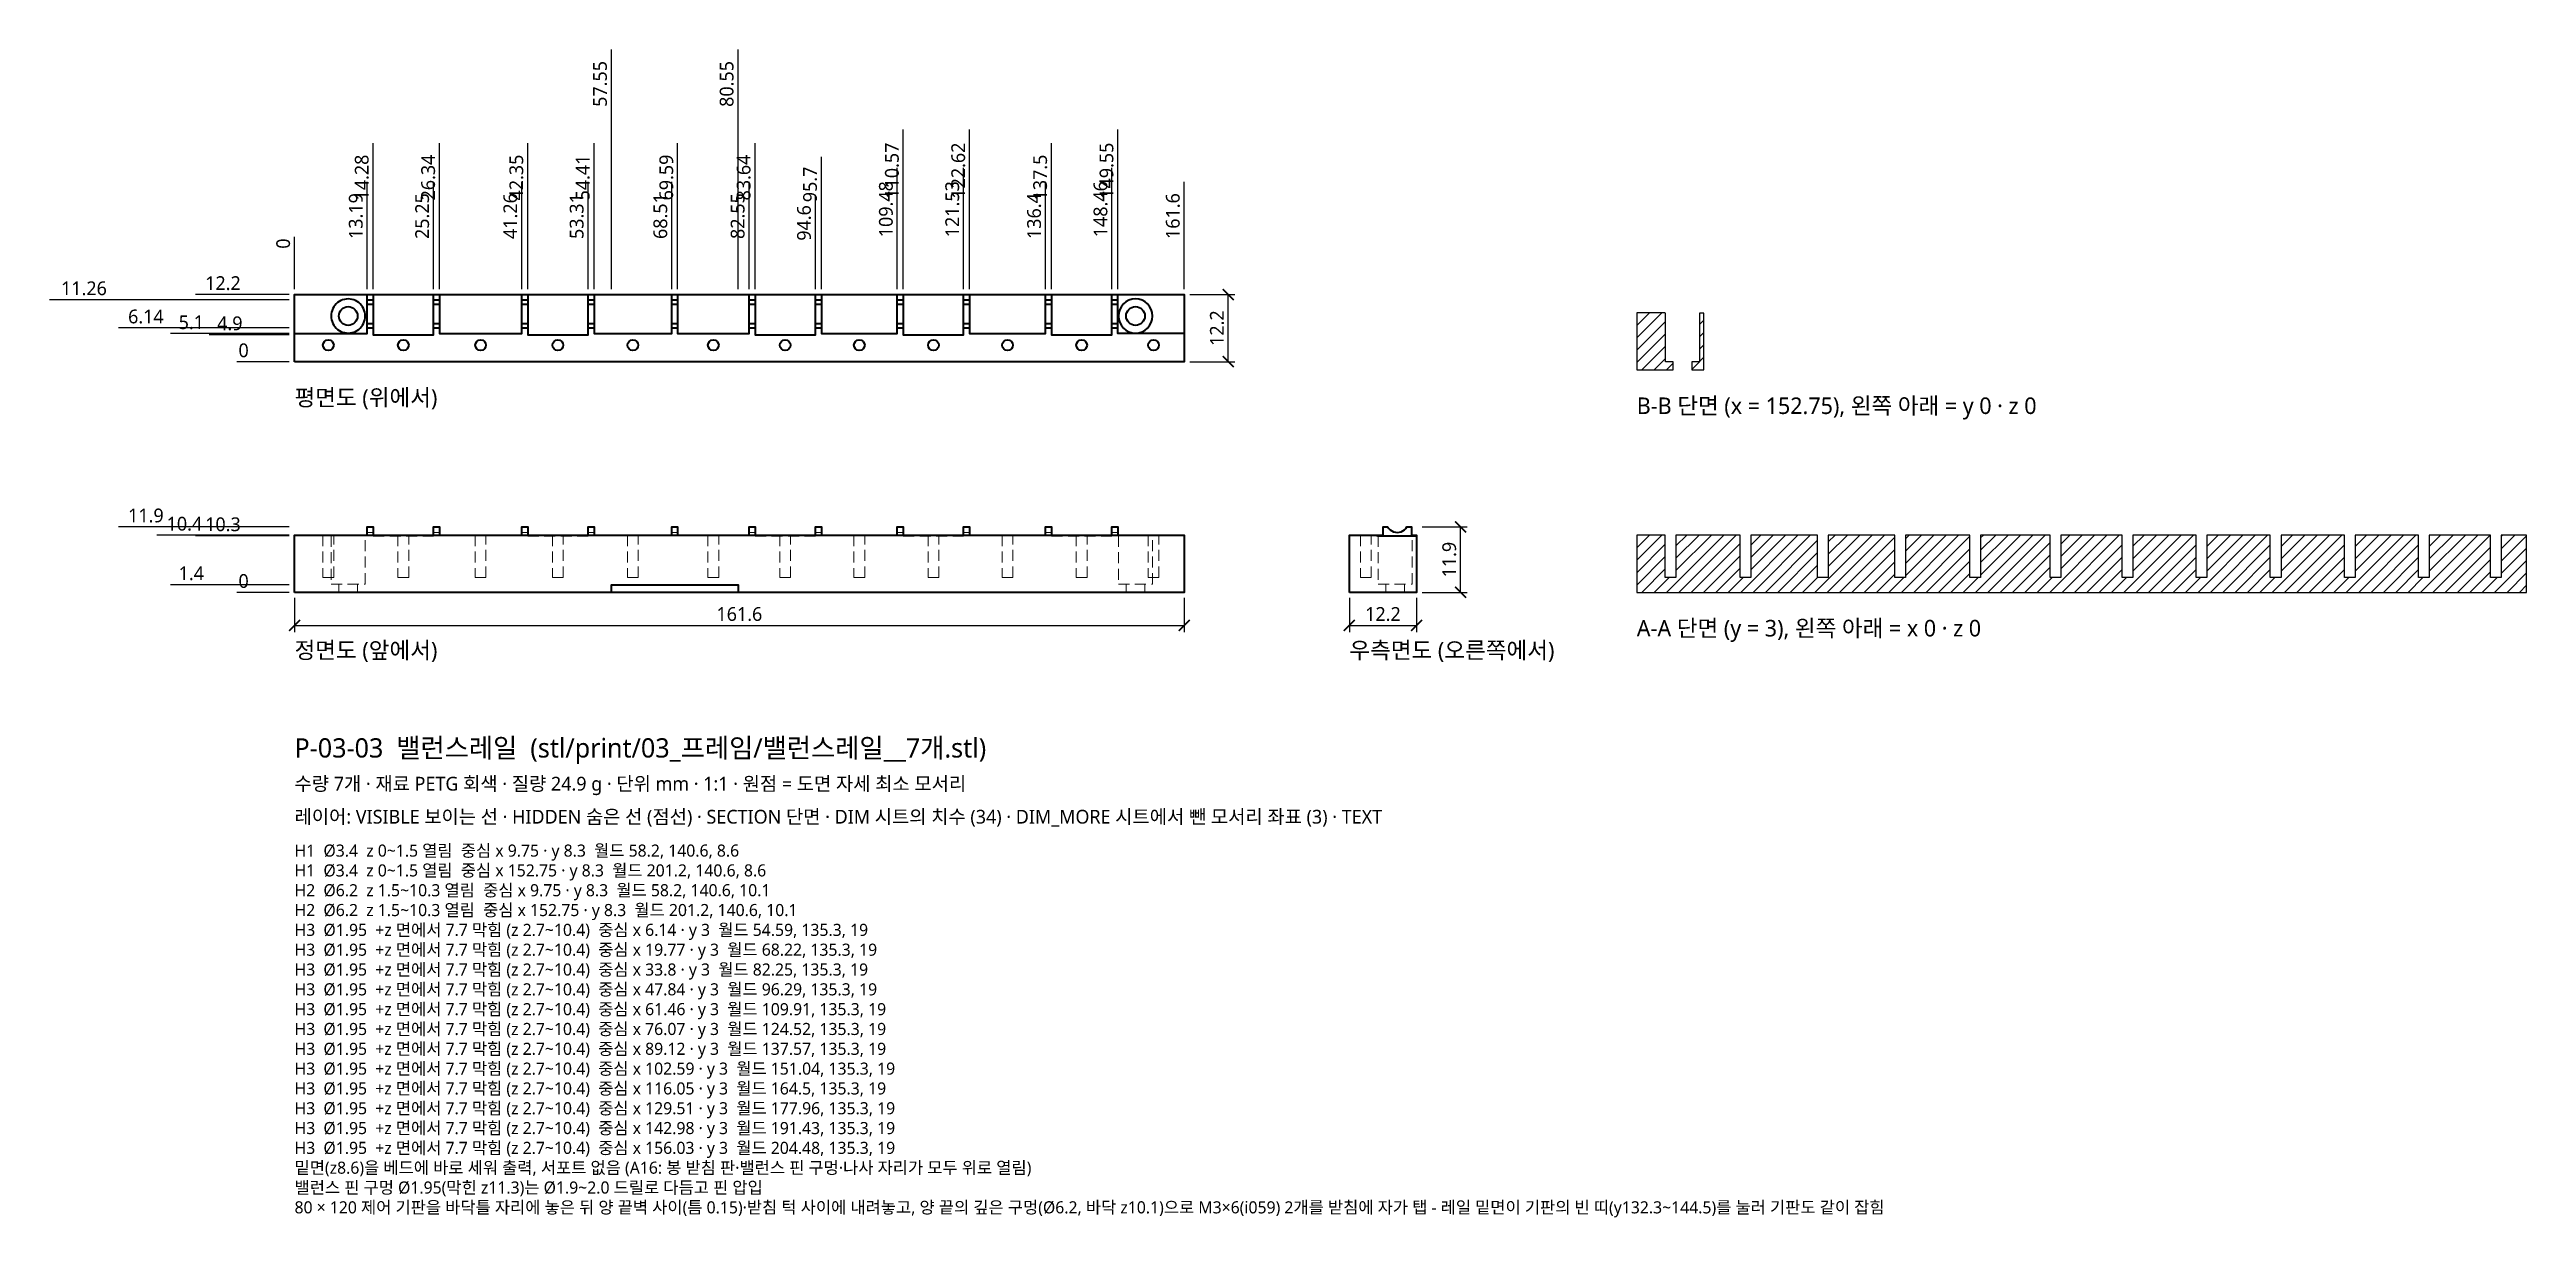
# Model space of a CAD drawing. Header units: millimetres. Extents: x -45 to 405, y -114 to 99.
import ezdxf

# ---------------------------------------------------------------- set-up
doc = ezdxf.new("R2010")
doc.units = ezdxf.units.MM
doc.linetypes.add('HIDDEN', pattern=[3, 2, -1])
for name, color, linetype, lineweight in [('DIM', 4, 'CONTINUOUS', 13), ('DIM_MORE', 3, 'CONTINUOUS', 13), ('HIDDEN', 8, 'HIDDEN', 18), ('SECTION', 5, 'CONTINUOUS', 25), ('TEXT', 7, 'CONTINUOUS', 18), ('VISIBLE', 7, 'CONTINUOUS', 35)]:
    doc.layers.add(name, color=color, linetype=linetype, lineweight=lineweight)
doc.styles.add('KR', font='malgun.ttf')
doc.dimstyles.new('TOCCATA', dxfattribs={"dimtxt": 2.5, "dimasz": 2, "dimexe": 1.2, "dimexo": 1, "dimgap": 0.8, "dimtad": 1, "dimdsep": 46, "dimtxsty": 'KR', "dimblk": 'ARCHTICK', "dimcen": 2.5, "dimazin": 3, "dimtfac": 0.5, "dimtmove": 2, "dimatfit": 3})

# ---------------------------------------------------------------- blocks, each defined once
blk = doc.blocks.new('_ARCHTICK')
at = {"color": 0, "linetype": 'BYBLOCK', "const_width": 0.15}
blk.add_lwpolyline([(-0.5, -0.5), (0.5, 0.5)], dxfattribs=at)
blk = doc.blocks.new('*D11')
for p, q in [((42.35, 65.1), (42.35, 81.6)), ((42.35, 61.1), (42.35, 65.1)), ((42.35, 55.1), (42.35, 61.1))]:
    blk.add_line(p, q)
at = {"layer": 'Defpoints'}
for p in [(42.35, 69.1), (42.35, 54.1), (0, 41.9)]:
    blk.add_point(p, dxfattribs=at)
at = {"layer": 'DIM', "insert": (40.3, 75.35), "char_height": 2.5, "attachment_point": 5, "rotation": 90, "style": 'KR'}
blk.add_mtext('42.35', dxfattribs=at)
blk = doc.blocks.new('*D17')
for p, q in [((83.64, 65.1), (83.64, 81.6)), ((83.64, 61.1), (83.64, 65.1)), ((83.64, 55.1), (83.64, 61.1))]:
    blk.add_line(p, q)
at = {"layer": 'Defpoints'}
for p in [(83.64, 69.1), (83.64, 54.1), (0, 41.9)]:
    blk.add_point(p, dxfattribs=at)
at = {"layer": 'DIM', "insert": (81.59, 75.35), "char_height": 2.5, "attachment_point": 5, "rotation": 90, "style": 'KR'}
blk.add_mtext('83.64', dxfattribs=at)
blk = doc.blocks.new('*D19')
for p, q in [((95.7, 65.1), (95.7, 79.1)), ((95.7, 61.1), (95.7, 65.1)), ((95.7, 55.1), (95.7, 61.1))]:
    blk.add_line(p, q)
at = {"layer": 'Defpoints'}
for p in [(95.7, 69.1), (95.7, 54.1), (0, 41.9)]:
    blk.add_point(p, dxfattribs=at)
at = {"layer": 'DIM', "insert": (93.65, 74.1), "char_height": 2.5, "attachment_point": 5, "rotation": 90, "style": 'KR'}
blk.add_mtext('95.7', dxfattribs=at)
blk = doc.blocks.new('*D21')
for p, q in [((110.57, 65.1), (110.57, 84.1)), ((110.57, 61.1), (110.57, 65.1)), ((110.57, 55.1), (110.57, 61.1))]:
    blk.add_line(p, q)
at = {"layer": 'Defpoints'}
for p in [(110.57, 69.1), (110.57, 54.1), (0, 41.9)]:
    blk.add_point(p, dxfattribs=at)
at = {"layer": 'DIM', "insert": (108.52, 76.6), "char_height": 2.5, "attachment_point": 5, "rotation": 90, "style": 'KR'}
blk.add_mtext('110.57', dxfattribs=at)
blk = doc.blocks.new('*D23')
for p, q in [((122.62, 65.1), (122.62, 84.1)), ((122.62, 61.1), (122.62, 65.1)), ((122.62, 55.1), (122.62, 61.1))]:
    blk.add_line(p, q)
at = {"layer": 'Defpoints'}
for p in [(122.62, 69.1), (122.62, 54.1), (0, 41.9)]:
    blk.add_point(p, dxfattribs=at)
at = {"layer": 'DIM', "insert": (120.57, 76.6), "char_height": 2.5, "attachment_point": 5, "rotation": 90, "style": 'KR'}
blk.add_mtext('122.62', dxfattribs=at)
blk = doc.blocks.new('*D25')
for p, q in [((137.5, 65.1), (137.5, 81.6)), ((137.5, 61.1), (137.5, 65.1)), ((137.5, 55.1), (137.5, 61.1))]:
    blk.add_line(p, q)
at = {"layer": 'Defpoints'}
for p in [(137.5, 69.1), (137.5, 54.1), (0, 41.9)]:
    blk.add_point(p, dxfattribs=at)
at = {"layer": 'DIM', "insert": (135.45, 75.35), "char_height": 2.5, "attachment_point": 5, "rotation": 90, "style": 'KR'}
blk.add_mtext('137.5', dxfattribs=at)
blk = doc.blocks.new('*D27')
for p, q in [((149.55, 65.1), (149.55, 84.1)), ((149.55, 61.1), (149.55, 65.1)), ((149.55, 55.1), (149.55, 61.1))]:
    blk.add_line(p, q)
at = {"layer": 'Defpoints'}
for p in [(149.55, 69.1), (149.55, 54.1), (0, 41.9)]:
    blk.add_point(p, dxfattribs=at)
at = {"layer": 'DIM', "insert": (147.5, 76.6), "char_height": 2.5, "attachment_point": 5, "rotation": 90, "style": 'KR'}
blk.add_mtext('149.55', dxfattribs=at)
blk = doc.blocks.new('*D39')
for p, q in [((57.55, 82.1), (57.55, 98.6)), ((57.55, 78.1), (57.55, 82.1)), ((57.55, 55.1), (57.55, 78.1))]:
    blk.add_line(p, q)
at = {"layer": 'Defpoints'}
for p in [(57.55, 86.1), (57.55, 54.1), (0, 41.9)]:
    blk.add_point(p, dxfattribs=at)
at = {"layer": 'DIM_MORE', "insert": (55.5, 92.35), "char_height": 2.5, "attachment_point": 5, "rotation": 90, "style": 'KR'}
blk.add_mtext('57.55', dxfattribs=at)

msp = doc.modelspace()

# ---------------------------------------------------------------- hatches: boundary and pattern name
at = {"layer": 'SECTION'}
h = msp.add_hatch(dxfattribs=at)
h.set_pattern_fill('ANSI31', scale=0.5)
h.paths.add_polyline_path([(250.407, 41.9), (249, 41.9), (249, 50.7), (248.9, 50.7), (248.9, 50.8), (243.8, 50.8), (243.8, 40.4), (250.407, 40.4)])
h.paths.add_polyline_path([(256, 50.7), (255.2, 50.7), (255.2, 41.9), (253.793, 41.9), (253.793, 40.4), (256, 40.4)])
h = msp.add_hatch(dxfattribs=at)
h.set_pattern_fill('ANSI31', scale=0.5)
h.paths.add_polyline_path([(405.4, 10.4), (400.806, 10.4), (400.806, 2.7), (398.856, 2.7), (398.856, 10.4), (387.752, 10.4), (387.752, 2.7), (385.802, 2.7), (385.802, 10.4), (374.289, 10.4), (374.289, 2.7), (372.339, 2.7), (372.339, 10.4), (360.825, 10.4), (360.825, 2.7), (358.875, 2.7), (358.875, 10.4), (347.362, 10.4), (347.362, 2.7), (345.412, 2.7), (345.412, 10.4), (333.898, 10.4), (333.898, 2.7), (331.948, 2.7), (331.948, 10.4), (320.845, 10.4), (320.845, 2.7), (318.895, 2.7), (318.895, 10.4), (306.235, 10.4), (306.235, 2.7), (304.285, 2.7), (304.285, 10.4), (292.61, 10.4), (292.61, 2.7), (290.66, 2.7), (290.66, 10.4), (278.575, 10.4), (278.575, 2.7), (276.625, 2.7), (276.625, 10.4), (264.54, 10.4), (264.54, 2.7), (262.59, 2.7), (262.59, 10.4), (250.916, 10.4), (250.916, 2.7), (248.966, 2.7), (248.966, 10.4), (243.8, 10.4), (243.8, 0), (405.4, 0)])

# ---------------------------------------------------------------- linework, layer by layer
at = {"layer": 'HIDDEN'}
for points in [[(57.55, 54.1), (57.55, 54.09), (80.55, 54.09), (80.55, 54.1)], [(57.55, 41.9), (57.55, 41.91), (80.55, 41.91), (80.55, 41.9)], [(0, 10.3), (13.191, 10.3), (13.191, 10.4)], [(5.166, 10.4), (5.166, 2.7), (7.116, 2.7), (7.116, 10.4)], [(6.65, 10.3), (6.65, 1.5), (12.85, 1.5), (12.85, 10.3)], [(13.191, 10.9), (14.285, 10.9)], [(14.285, 10.4), (14.285, 10.2), (25.245, 10.2), (25.245, 10.4)], [(18.79, 10.4), (18.79, 2.7), (20.74, 2.7), (20.74, 10.4)], [(25.245, 10.9), (26.339, 10.9)], [(26.339, 10.4), (26.339, 10.3), (41.261, 10.3), (41.261, 10.4)], [(32.825, 10.4), (32.825, 2.7), (34.775, 2.7), (34.775, 10.4)], [(41.261, 10.9), (42.355, 10.9)], [(42.355, 10.4), (42.355, 10.2), (53.315, 10.2), (53.315, 10.4)], [(46.86, 10.4), (46.86, 2.7), (48.81, 2.7), (48.81, 10.4)], [(53.315, 10.9), (54.409, 10.9)], [(54.409, 10.4), (54.409, 10.3), (68.51, 10.3), (68.51, 10.4)], [(60.485, 10.4), (60.485, 2.7), (62.435, 2.7), (62.435, 10.4)], [(68.51, 10.9), (69.59, 10.9)], [(69.59, 10.4), (69.59, 10.3), (82.549, 10.3), (82.549, 10.4)], [(75.095, 10.4), (75.095, 2.7), (77.045, 2.7), (77.045, 10.4)], [(82.549, 10.9), (83.643, 10.9)], [(83.643, 10.4), (83.643, 10.2), (94.603, 10.2), (94.603, 10.4)], [(88.148, 10.4), (88.148, 2.7), (90.098, 2.7), (90.098, 10.4)], [(94.603, 10.9), (95.697, 10.9)], [(95.697, 10.4), (95.697, 10.3), (109.476, 10.3), (109.476, 10.4)], [(101.612, 10.4), (101.612, 2.7), (103.562, 2.7), (103.562, 10.4)], [(109.476, 10.9), (110.57, 10.9)], [(110.57, 10.4), (110.57, 10.2), (121.53, 10.2), (121.53, 10.4)], [(115.075, 10.4), (115.075, 2.7), (117.025, 2.7), (117.025, 10.4)], [(121.53, 10.9), (122.624, 10.9)], [(122.624, 10.4), (122.624, 10.3), (136.403, 10.3), (136.403, 10.4)], [(128.539, 10.4), (128.539, 2.7), (130.489, 2.7), (130.489, 10.4)], [(136.403, 10.9), (137.497, 10.9)], [(137.497, 10.4), (137.497, 10.2), (148.457, 10.2), (148.457, 10.4)], [(142.002, 10.4), (142.002, 2.7), (143.952, 2.7), (143.952, 10.4)], [(148.457, 10.9), (149.551, 10.9)], [(161.6, 10.3), (149.551, 10.3), (149.551, 10.4)], [(149.65, 10.3), (149.65, 1.5), (155.85, 1.5), (155.85, 10.3)], [(155.056, 10.4), (155.056, 2.7), (157.006, 2.7), (157.006, 10.4)], [(193.625, 10.4), (193.625, 2.7), (195.575, 2.7), (195.575, 10.4)], [(196.5, 10.4), (196.5, 10.2), (203.8, 10.2)], [(196.8, 10.3), (196.8, 1.5), (203, 1.5), (203, 10.3)], [(8.059, 0), (8.059, 1.5)], [(11.45, 0), (11.45, 1.5)], [(151.059, 0), (151.059, 1.5)], [(154.45, 0), (154.45, 1.5)], [(191.6, 1.4), (191.61, 1.4), (191.61, 0)], [(198.202, 0), (198.202, 1.5)], [(201.598, 0), (201.598, 1.5)], [(203.8, 1.4), (203.79, 1.4), (203.79, 0)]]:
    msp.add_lwpolyline(points, dxfattribs=at)
at = {"layer": 'SECTION'}
for points in [[(250.407, 41.9), (249, 41.9), (249, 50.7), (248.9, 50.7), (248.9, 50.8), (243.8, 50.8), (243.8, 40.4), (250.407, 40.4)], [(256, 50.7), (255.2, 50.7), (255.2, 41.9), (253.793, 41.9), (253.793, 40.4), (256, 40.4)], [(405.4, 10.4), (400.806, 10.4), (400.806, 2.7), (398.856, 2.7), (398.856, 10.4), (387.752, 10.4), (387.752, 2.7), (385.802, 2.7), (385.802, 10.4), (374.289, 10.4), (374.289, 2.7), (372.339, 2.7), (372.339, 10.4), (360.825, 10.4), (360.825, 2.7), (358.875, 2.7), (358.875, 10.4), (347.362, 10.4), (347.362, 2.7), (345.412, 2.7), (345.412, 10.4), (333.898, 10.4), (333.898, 2.7), (331.948, 2.7), (331.948, 10.4), (320.845, 10.4), (320.845, 2.7), (318.895, 2.7), (318.895, 10.4), (306.235, 10.4), (306.235, 2.7), (304.285, 2.7), (304.285, 10.4), (292.61, 10.4), (292.61, 2.7), (290.66, 2.7), (290.66, 10.4), (278.575, 10.4), (278.575, 2.7), (276.625, 2.7), (276.625, 10.4), (264.54, 10.4), (264.54, 2.7), (262.59, 2.7), (262.59, 10.4), (250.916, 10.4), (250.916, 2.7), (248.966, 2.7), (248.966, 10.4), (243.8, 10.4), (243.8, 0), (405.4, 0)]]:
    msp.add_lwpolyline(points, close=True, dxfattribs=at)
at = {"layer": 'VISIBLE'}
for points in [[(0, 47), (13.191, 47), (13.191, 54.1)], [(0, 41.9), (0, 54.1), (161.6, 54.1), (161.6, 41.9), (0, 41.9)], [(14.285, 54.1), (14.285, 46.8), (25.245, 46.8), (25.245, 54.1)], [(26.339, 54.1), (26.339, 47), (41.261, 47), (41.261, 54.1)], [(42.355, 54.1), (42.355, 46.8), (53.315, 46.8), (53.315, 54.1)], [(54.409, 54.1), (54.409, 47), (68.51, 47), (68.51, 54.1)], [(69.59, 54.1), (69.59, 47), (82.549, 47), (82.549, 54.1)], [(83.643, 54.1), (83.643, 46.8), (94.603, 46.8), (94.603, 54.1)], [(95.697, 54.1), (95.697, 47), (109.476, 47), (109.476, 54.1)], [(110.57, 54.1), (110.57, 46.8), (121.53, 46.8), (121.53, 54.1)], [(122.624, 54.1), (122.624, 47), (136.403, 47), (136.403, 54.1)], [(137.497, 54.1), (137.497, 46.8), (148.457, 46.8), (148.457, 54.1)], [(161.6, 47), (149.551, 47), (149.551, 54.1)], [(9.75, 53.3), (9.403, 53.281), (9.06, 53.222), (8.726, 53.126), (8.405, 52.993), (8.101, 52.825), (7.817, 52.624), (7.558, 52.392), (7.326, 52.133), (7.125, 51.849), (6.957, 51.545), (6.824, 51.224), (6.728, 50.89), (6.669, 50.547), (6.65, 50.2), (6.669, 49.853), (6.728, 49.51), (6.824, 49.176), (6.957, 48.855), (7.125, 48.551), (7.326, 48.267), (7.558, 48.008), (7.817, 47.776), (8.101, 47.575), (8.405, 47.407), (8.726, 47.274), (9.06, 47.178), (9.403, 47.119), (9.75, 47.1), (10.097, 47.119), (10.44, 47.178), (10.774, 47.274), (11.095, 47.407), (11.399, 47.575), (11.683, 47.776), (11.942, 48.008), (12.174, 48.267), (12.375, 48.551), (12.543, 48.855), (12.676, 49.176), (12.772, 49.51), (12.831, 49.853), (12.85, 50.2), (12.831, 50.547), (12.772, 50.89), (12.676, 51.224), (12.543, 51.545), (12.375, 51.849), (12.174, 52.133), (11.942, 52.392), (11.683, 52.624), (11.399, 52.825), (11.095, 52.993), (10.774, 53.126), (10.44, 53.222), (10.097, 53.281), (9.75, 53.3)], [(13.191, 53.16), (14.285, 53.16)], [(13.191, 52.36), (14.285, 52.36)], [(25.245, 53.16), (26.339, 53.16)], [(25.245, 52.36), (26.339, 52.36)], [(41.261, 53.16), (42.355, 53.16)], [(41.261, 52.36), (42.355, 52.36)], [(53.315, 53.16), (54.409, 53.16)], [(53.315, 52.36), (54.409, 52.36)], [(68.51, 53.16), (69.59, 53.16)], [(68.51, 52.36), (69.59, 52.36)], [(82.549, 53.16), (83.643, 53.16)], [(82.549, 52.36), (83.643, 52.36)], [(94.603, 53.16), (95.697, 53.16)], [(94.603, 52.36), (95.697, 52.36)], [(109.476, 53.16), (110.57, 53.16)], [(109.476, 52.36), (110.57, 52.36)], [(121.53, 53.16), (122.624, 53.16)], [(121.53, 52.36), (122.624, 52.36)], [(136.403, 53.16), (137.497, 53.16)], [(136.403, 52.36), (137.497, 52.36)], [(148.457, 53.16), (149.551, 53.16)], [(148.457, 52.36), (149.551, 52.36)], [(13.191, 48.84), (14.285, 48.84)], [(13.191, 48.04), (14.285, 48.04)], [(25.245, 48.84), (26.339, 48.84)], [(25.245, 48.04), (26.339, 48.04)], [(41.261, 48.84), (42.355, 48.84)], [(41.261, 48.04), (42.355, 48.04)], [(53.315, 48.84), (54.409, 48.84)], [(53.315, 48.04), (54.409, 48.04)], [(68.51, 48.84), (69.59, 48.84)], [(68.51, 48.04), (69.59, 48.04)], [(82.549, 48.84), (83.643, 48.84)], [(82.549, 48.04), (83.643, 48.04)], [(94.603, 48.84), (95.697, 48.84)], [(94.603, 48.04), (95.697, 48.04)], [(109.476, 48.84), (110.57, 48.84)], [(109.476, 48.04), (110.57, 48.04)], [(121.53, 48.84), (122.624, 48.84)], [(121.53, 48.04), (122.624, 48.04)], [(136.403, 48.84), (137.497, 48.84)], [(136.403, 48.04), (137.497, 48.04)], [(148.457, 48.84), (149.551, 48.84)], [(148.457, 48.04), (149.551, 48.04)], [(0, 0), (0, 10.4), (161.6, 10.4), (161.6, 0), (0, 0)], [(13.191, 10.4), (13.191, 11.9), (14.285, 11.9), (14.285, 10.4)], [(25.245, 10.4), (25.245, 11.9), (26.339, 11.9), (26.339, 10.4)], [(41.261, 10.4), (41.261, 11.9), (42.355, 11.9), (42.355, 10.4)], [(53.315, 10.4), (53.315, 11.9), (54.409, 11.9), (54.409, 10.4)], [(68.51, 10.4), (68.51, 11.9), (69.59, 11.9), (69.59, 10.4)], [(82.549, 10.4), (82.549, 11.9), (83.643, 11.9), (83.643, 10.4)], [(94.603, 10.4), (94.603, 11.9), (95.697, 11.9), (95.697, 10.4)], [(109.476, 10.4), (109.476, 11.9), (110.57, 11.9), (110.57, 10.4)], [(121.53, 10.4), (121.53, 11.9), (122.624, 11.9), (122.624, 10.4)], [(136.403, 10.4), (136.403, 11.9), (137.497, 11.9), (137.497, 10.4)], [(148.457, 10.4), (148.457, 11.9), (149.551, 11.9), (149.551, 10.4)], [(191.6, 0), (191.6, 10.4), (197.74, 10.4), (197.74, 11.9), (198.54, 11.9), (198.75, 11.61), (199, 11.37), (199.29, 11.17), (199.61, 11.02), (199.95, 10.93), (200.3, 10.9), (200.65, 10.93), (200.99, 11.02), (201.31, 11.17), (201.6, 11.37), (201.85, 11.61), (202.06, 11.9), (202.86, 11.9), (202.86, 10.4), (203.8, 10.4), (203.8, 0), (191.6, 0)], [(196.7, 10.4), (196.7, 10.3), (203.8, 10.3)], [(57.55, 0), (57.55, 1.4), (80.55, 1.4), (80.55, 0)]]:
    msp.add_lwpolyline(points, dxfattribs=at)
for centre, radius in [((9.75, 50.2), 1.7), ((152.75, 50.2), 1.7), ((6.141, 44.9), 0.975), ((19.765, 44.9), 0.975), ((33.8, 44.9), 0.975), ((47.835, 44.9), 0.975), ((61.46, 44.9), 0.975), ((76.07, 44.9), 0.975), ((89.123, 44.9), 0.975), ((102.587, 44.9), 0.975), ((116.05, 44.9), 0.975), ((129.514, 44.9), 0.975), ((142.977, 44.9), 0.975), ((156.031, 44.9), 0.975)]:
    msp.add_circle(centre, radius, dxfattribs=at)
for start, end in [(90, -90), (-90, 90)]:
    msp.add_arc((152.75, 50.2), 3.1, start, end, dxfattribs=at)

# ---------------------------------------------------------------- texts
at = {"layer": 'TEXT', "style": 'KR'}
for s, height, p in [('평면도 (위에서)', 3, (0, 33.9)), ('B-B 단면 (x = 152.75), 왼쪽 아래 = y 0 · z 0', 3, (243.8, 32.4)), ('정면도 (앞에서)', 3, (0, -12)), ('우측면도 (오른쪽에서)', 3, (191.6, -12)), ('A-A 단면 (y = 3), 왼쪽 아래 = x 0 · z 0', 3, (243.8, -8)), ('P-03-03  밸런스레일  (stl/print/03_프레임/밸런스레일__7개.stl)', 3.5, (0, -30)), ('수량 7개 · 재료 PETG 회색 · 질량 24.9 g · 단위 mm · 1:1 · 원점 = 도면 자세 최소 모서리', 2.5, (0, -36)), ('레이어: VISIBLE 보이는 선 · HIDDEN 숨은 선 (점선) · SECTION 단면 · DIM 시트의 치수 (34) · DIM_MORE 시트에서 뺀 모서리 좌표 (3) · TEXT', 2.5, (0, -42)), ('H1  Ø3.4  z 0~1.5 열림  중심 x 9.75 · y 8.3  월드 58.2, 140.6, 8.6', 2.2, (0, -48)), ('H1  Ø3.4  z 0~1.5 열림  중심 x 152.75 · y 8.3  월드 201.2, 140.6, 8.6', 2.2, (0, -51.6)), ('H2  Ø6.2  z 1.5~10.3 열림  중심 x 9.75 · y 8.3  월드 58.2, 140.6, 10.1', 2.2, (0, -55.2)), ('H2  Ø6.2  z 1.5~10.3 열림  중심 x 152.75 · y 8.3  월드 201.2, 140.6, 10.1', 2.2, (0, -58.8)), ('H3  Ø1.95  +z 면에서 7.7 막힘 (z 2.7~10.4)  중심 x 6.14 · y 3  월드 54.59, 135.3, 19', 2.2, (0, -62.4)), ('H3  Ø1.95  +z 면에서 7.7 막힘 (z 2.7~10.4)  중심 x 19.77 · y 3  월드 68.22, 135.3, 19', 2.2, (0, -66)), ('H3  Ø1.95  +z 면에서 7.7 막힘 (z 2.7~10.4)  중심 x 33.8 · y 3  월드 82.25, 135.3, 19', 2.2, (0, -69.6)), ('H3  Ø1.95  +z 면에서 7.7 막힘 (z 2.7~10.4)  중심 x 47.84 · y 3  월드 96.29, 135.3, 19', 2.2, (0, -73.2)), ('H3  Ø1.95  +z 면에서 7.7 막힘 (z 2.7~10.4)  중심 x 61.46 · y 3  월드 109.91, 135.3, 19', 2.2, (0, -76.8)), ('H3  Ø1.95  +z 면에서 7.7 막힘 (z 2.7~10.4)  중심 x 76.07 · y 3  월드 124.52, 135.3, 19', 2.2, (0, -80.4)), ('H3  Ø1.95  +z 면에서 7.7 막힘 (z 2.7~10.4)  중심 x 89.12 · y 3  월드 137.57, 135.3, 19', 2.2, (0, -84)), ('H3  Ø1.95  +z 면에서 7.7 막힘 (z 2.7~10.4)  중심 x 102.59 · y 3  월드 151.04, 135.3, 19', 2.2, (0, -87.6)), ('H3  Ø1.95  +z 면에서 7.7 막힘 (z 2.7~10.4)  중심 x 116.05 · y 3  월드 164.5, 135.3, 19', 2.2, (0, -91.2)), ('H3  Ø1.95  +z 면에서 7.7 막힘 (z 2.7~10.4)  중심 x 129.51 · y 3  월드 177.96, 135.3, 19', 2.2, (0, -94.8)), ('H3  Ø1.95  +z 면에서 7.7 막힘 (z 2.7~10.4)  중심 x 142.98 · y 3  월드 191.43, 135.3, 19', 2.2, (0, -98.4)), ('H3  Ø1.95  +z 면에서 7.7 막힘 (z 2.7~10.4)  중심 x 156.03 · y 3  월드 204.48, 135.3, 19', 2.2, (0, -102)), ('밑면(z8.6)을 베드에 바로 세워 출력, 서포트 없음 (A16: 봉 받침 판·밸런스 핀 구멍·나사 자리가 모두 위로 열림)', 2.2, (0, -105.6)), ('밸런스 핀 구멍 Ø1.95(막힌 z11.3)는 Ø1.9~2.0 드릴로 다듬고 핀 압입', 2.2, (0, -109.2)), ('80 × 120 제어 기판을 바닥틀 자리에 놓은 뒤 양 끝벽 사이(틈 0.15)·받침 턱 사이에 내려놓고, 양 끝의 깊은 구멍(Ø6.2, 바닥 z10.1)으로 M3×6(i059) 2개를 받침에 자가 탭 - 레일 밑면이 기판의 빈 띠(y132.3~144.5)를 눌러 기판도 같이 잡힘', 2.2, (0, -112.8))]:
    msp.add_text(s, height=height, dxfattribs=at).set_placement(p)

# ---------------------------------------------------------------- dimensions: what is measured, and where the dimension line sits
at = {"layer": 'DIM'}
for feature_location, picture, middle in [((110.57, 54.1), '*D21', (108.52, 76.6)), ((122.62, 54.1), '*D23', (120.57, 76.6)), ((149.55, 54.1), '*D27', (147.5, 76.6)), ((42.35, 54.1), '*D11', (40.3, 75.35)), ((83.64, 54.1), '*D17', (81.59, 75.35)), ((137.5, 54.1), '*D25', (135.45, 75.35)), ((95.7, 54.1), '*D19', (93.65, 74.1))]:
    dim = msp.add_ordinate_dim(feature_location=feature_location, offset=(0, 15), dtype=1, origin=(0, 41.9), dimstyle='TOCCATA', dxfattribs=at)
    dim.commit()
    dim.dimension.update_dxf_attribs({"geometry": picture, "text_midpoint": middle})
for feature_location, offset, dtype, origin in [((14.28, 54.1), (0, 15), 1, (0, 41.9)), ((26.34, 54.1), (0, 15), 1, (0, 41.9)), ((54.41, 54.1), (0, 15), 1, (0, 41.9)), ((69.59, 54.1), (0, 15), 1, (0, 41.9)), ((109.48, 54.1), (0, 8), 1, (0, 41.9)), ((121.53, 54.1), (0, 8), 1, (0, 41.9)), ((148.46, 54.1), (0, 8), 1, (0, 41.9)), ((13.19, 54.1), (0, 8), 1, (0, 41.9)), ((25.25, 54.1), (0, 8), 1, (0, 41.9)), ((41.26, 54.1), (0, 8), 1, (0, 41.9)), ((53.31, 54.1), (0, 8), 1, (0, 41.9)), ((68.51, 54.1), (0, 8), 1, (0, 41.9)), ((82.55, 54.1), (0, 8), 1, (0, 41.9)), ((136.4, 54.1), (0, 8), 1, (0, 41.9)), ((161.6, 54.1), (0, 8), 1, (0, 41.9)), ((94.6, 54.1), (0, 8), 1, (0, 41.9)), ((0, 54.099999428), (0, 8), 1, (0, 41.899999619)), ((0, 54.1), (-8, 0), 0, (0, 41.9)), ((0, 48.04), (-22, 0), 0, (0, 41.9)), ((0, 47), (-15, 0), 0, (0, 41.9)), ((0, 46.8), (-8, 0), 0, (0, 41.9)), ((0, 41.899999619), (-8, 0), 0, (0, 41.899999619)), ((0, 11.9), (-22, 0), 0, (0, 0)), ((0, 10.4), (-15, 0), 0, (0, 0)), ((0, 10.3), (-8, 0), 0, (0, 0)), ((0, 1.4), (-15, 0), 0, (0, 0)), ((0, 0), (-8, 0), 0, (0, 0))]:
    msp.add_ordinate_dim(feature_location=feature_location, offset=offset, dtype=dtype, origin=origin, dimstyle='TOCCATA', dxfattribs=at).render()
for base, p1, p2 in [((169.6, 41.9), (161.6, 41.9), (161.6, 54.1)), ((211.8, 0), (203.8, 0), (203.8, 11.9))]:
    msp.add_linear_dim(base=base, p1=p1, p2=p2, angle=90, dimstyle='TOCCATA', dxfattribs=at).render()
for base, p1, p2 in [((0, -6), (0, 0), (161.6, 0)), ((191.6, -6), (191.6, 0), (203.8, 0))]:
    msp.add_linear_dim(base=base, p1=p1, p2=p2, dimstyle='TOCCATA', dxfattribs=at).render()
at = {"layer": 'DIM_MORE'}
dim = msp.add_ordinate_dim(feature_location=(57.55, 54.1), offset=(0, 32), dtype=1, origin=(0, 41.9), dimstyle='TOCCATA', dxfattribs=at)
dim.commit()
dim.dimension.update_dxf_attribs({"geometry": '*D39', "text_midpoint": (55.5, 92.35)})
for feature_location, offset, dtype in [((80.55, 54.1), (0, 32), 1), ((0, 53.16), (-32, 0), 0)]:
    msp.add_ordinate_dim(feature_location=feature_location, offset=offset, dtype=dtype, origin=(0, 41.9), dimstyle='TOCCATA', dxfattribs=at).render()

doc.saveas('drawing.dxf')
